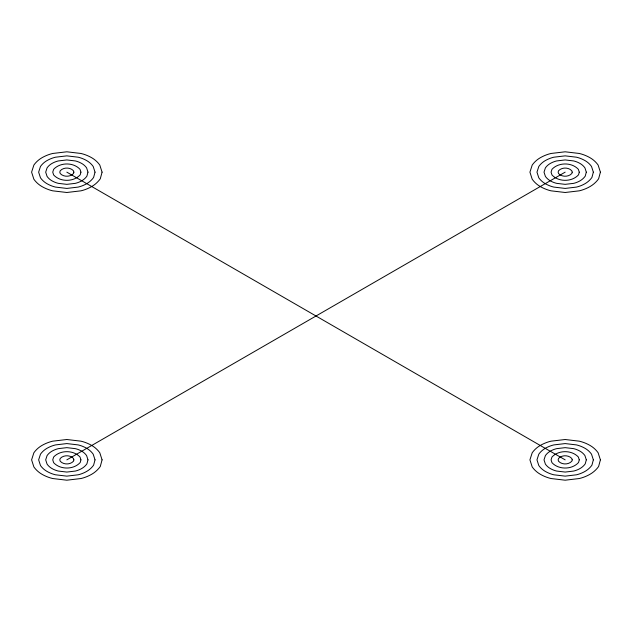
<?xml version="1.0" encoding="UTF-8"?>
<svg xmlns="http://www.w3.org/2000/svg" width="632" height="632" viewBox="0 0 632 632"><rect width="100%" height="100%" fill="white"/><g stroke="black" fill="none" stroke-linecap="round" stroke-linejoin="round"><path stroke-width="0.95" d="M66.834 459.851L565.166 172.149M66.834 172.149L565.166 459.851M73.881 172.149L73.525 173.476C70.255 177.118 63.563 177.165 60.245 173.571L59.787 172.149L60.245 170.727C63.532 167.164 70.144 167.164 73.431 170.727L73.881 172.149M80.936 172.149L80.217 174.811C73.668 182.095 60.293 182.19 53.657 174.985L52.74 172.149L53.657 169.305C60.222 162.179 73.454 162.179 80.019 169.305L80.936 172.149M87.982 172.149L86.908 176.138A16.377 16.377 0 0 1 81.789 180.776A24.158 24.158 0 0 1 75.326 183.351L66.834 184.354L58.349 183.351A24.158 24.158 0 0 1 51.887 180.776A15.429 15.429 0 0 1 47.068 176.407L45.694 172.149L47.068 167.883A15.429 15.429 0 0 1 51.887 163.514A24.158 24.158 0 0 1 58.349 160.939L66.834 159.935L75.326 160.939A24.158 24.158 0 0 1 81.789 163.514A15.429 15.429 0 0 1 86.608 167.883L87.982 172.149M95.029 172.149L93.599 177.474A21.843 21.843 0 0 1 86.774 183.651A32.216 32.216 0 0 1 78.155 187.088L66.834 188.423L55.521 187.088A32.216 32.216 0 0 1 46.902 183.651A20.572 20.572 0 0 1 40.48 177.829L38.647 172.149L40.48 166.461A20.572 20.572 0 0 1 46.902 160.639A32.216 32.216 0 0 1 55.521 157.202L66.834 155.867L78.155 157.202A32.216 32.216 0 0 1 86.774 160.639A20.572 20.572 0 0 1 93.196 166.461L95.029 172.149M102.076 172.149L100.283 178.801A27.302 27.302 0 0 1 91.751 186.535A40.266 40.266 0 0 1 80.983 190.825L66.834 192.491L52.685 190.825A40.266 40.266 0 0 1 41.917 186.535A25.707 25.707 0 0 1 33.883 179.251L31.6 172.149L33.883 165.039A25.707 25.707 0 0 1 41.917 157.763A40.266 40.266 0 0 1 52.685 153.473L66.834 151.799L80.983 153.473A40.266 40.266 0 0 1 91.751 157.763A25.707 25.707 0 0 1 99.785 165.039L102.076 172.149M73.881 459.851L73.525 461.186C70.255 464.828 63.563 464.876 60.245 461.273L59.787 459.851L60.245 458.429C63.532 454.874 70.144 454.874 73.431 458.429L73.881 459.851M80.936 459.851L80.217 462.513C73.668 469.805 60.293 469.892 53.657 462.695L52.74 459.851L53.657 457.015C60.222 449.889 73.454 449.889 80.019 457.015L80.936 459.851M87.982 459.851L86.908 463.849A16.377 16.377 0 0 1 81.789 468.486A24.158 24.158 0 0 1 75.326 471.061L66.834 472.065L58.349 471.061A24.158 24.158 0 0 1 51.887 468.486A15.429 15.429 0 0 1 47.068 464.117L45.694 459.851L47.068 455.593A15.429 15.429 0 0 1 51.887 451.224A24.158 24.158 0 0 1 58.349 448.649L66.834 447.646L75.326 448.649A24.158 24.158 0 0 1 81.789 451.224A15.429 15.429 0 0 1 86.608 455.593L87.982 459.851M95.029 459.851L93.599 465.184A21.843 21.843 0 0 1 86.774 471.361A32.216 32.216 0 0 1 78.155 474.798L66.834 476.133L55.521 474.798A32.216 32.216 0 0 1 46.902 471.361A20.572 20.572 0 0 1 40.48 465.539L38.647 459.851L40.48 454.171A20.572 20.572 0 0 1 46.902 448.349A32.216 32.216 0 0 1 55.521 444.912L66.834 443.577L78.155 444.912A32.216 32.216 0 0 1 86.774 448.349A20.572 20.572 0 0 1 93.196 454.171L95.029 459.851M102.076 459.851L100.283 466.511A27.302 27.302 0 0 1 91.751 474.237A40.266 40.266 0 0 1 80.983 478.527L66.834 480.202L52.685 478.527A40.266 40.266 0 0 1 41.917 474.237A25.707 25.707 0 0 1 33.883 466.961L31.6 459.851L33.883 452.749A25.707 25.707 0 0 1 41.917 445.465A40.266 40.266 0 0 1 52.685 441.176L66.834 439.509L80.983 441.176A40.266 40.266 0 0 1 91.751 445.465A25.707 25.707 0 0 1 99.785 452.749L102.076 459.851M572.213 172.149L571.849 173.476C568.579 177.118 561.895 177.165 558.569 173.571L558.119 172.149L558.569 170.727C561.856 167.164 568.468 167.164 571.755 170.727L572.213 172.149M579.26 172.149L578.541 174.811C571.992 182.095 558.625 182.19 551.981 174.985L551.064 172.149L551.981 169.305C558.546 162.179 571.778 162.179 578.343 169.305L579.26 172.149M586.306 172.149L585.232 176.138A16.377 16.377 0 0 1 580.113 180.776A24.158 24.158 0 0 1 573.651 183.351L565.166 184.354L556.673 183.351A24.158 24.158 0 0 1 550.211 180.776A15.429 15.429 0 0 1 545.392 176.407L544.018 172.149L545.392 167.883A15.429 15.429 0 0 1 550.211 163.514A24.158 24.158 0 0 1 556.673 160.939L565.166 159.935L573.651 160.939A24.158 24.158 0 0 1 580.113 163.514A15.429 15.429 0 0 1 584.932 167.883L586.306 172.149M593.353 172.149L591.923 177.474A21.843 21.843 0 0 1 585.098 183.651A32.216 32.216 0 0 1 576.479 187.088L565.166 188.423L553.845 187.088A32.216 32.216 0 0 1 545.226 183.651A20.572 20.572 0 0 1 538.804 177.829L536.971 172.149L538.804 166.461A20.572 20.572 0 0 1 545.226 160.639A32.216 32.216 0 0 1 553.845 157.202L565.166 155.867L576.479 157.202A32.216 32.216 0 0 1 585.098 160.639A20.572 20.572 0 0 1 591.52 166.461L593.353 172.149M600.4 172.149L598.615 178.801A27.302 27.302 0 0 1 590.083 186.535A40.266 40.266 0 0 1 579.315 190.825L565.166 192.491L551.017 190.825A40.266 40.266 0 0 1 540.249 186.535A25.707 25.707 0 0 1 532.215 179.251L529.924 172.149L532.215 165.039A25.707 25.707 0 0 1 540.249 157.763A40.266 40.266 0 0 1 551.017 153.473L565.166 151.799L579.315 153.473A40.266 40.266 0 0 1 590.083 157.763A25.707 25.707 0 0 1 598.117 165.039L600.4 172.149M572.213 459.851L571.849 461.186C568.579 464.828 561.895 464.876 558.569 461.273L558.119 459.851L558.569 458.429C561.856 454.874 568.468 454.874 571.755 458.429L572.213 459.851M579.26 459.851L578.541 462.513C571.992 469.805 558.625 469.892 551.981 462.695L551.064 459.851L551.981 457.015C558.546 449.889 571.778 449.889 578.343 457.015L579.26 459.851M586.306 459.851L585.232 463.849A16.377 16.377 0 0 1 580.113 468.486A24.158 24.158 0 0 1 573.651 471.061L565.166 472.065L556.673 471.061A24.158 24.158 0 0 1 550.211 468.486A15.429 15.429 0 0 1 545.392 464.117L544.018 459.851L545.392 455.593A15.429 15.429 0 0 1 550.211 451.224A24.158 24.158 0 0 1 556.673 448.649L565.166 447.646L573.651 448.649A24.158 24.158 0 0 1 580.113 451.224A15.429 15.429 0 0 1 584.932 455.593L586.306 459.851M593.353 459.851L591.923 465.184A21.843 21.843 0 0 1 585.098 471.361A32.216 32.216 0 0 1 576.479 474.798L565.166 476.133L553.845 474.798A32.216 32.216 0 0 1 545.226 471.361A20.572 20.572 0 0 1 538.804 465.539L536.971 459.851L538.804 454.171A20.572 20.572 0 0 1 545.226 448.349A32.216 32.216 0 0 1 553.845 444.912L565.166 443.577L576.479 444.912A32.216 32.216 0 0 1 585.098 448.349A20.572 20.572 0 0 1 591.52 454.171L593.353 459.851M600.4 459.851L598.615 466.511A27.302 27.302 0 0 1 590.083 474.237A40.266 40.266 0 0 1 579.315 478.527L565.166 480.202L551.017 478.527A40.266 40.266 0 0 1 540.249 474.237A25.707 25.707 0 0 1 532.215 466.961L529.924 459.851L532.215 452.749A25.707 25.707 0 0 1 540.249 445.465A40.266 40.266 0 0 1 551.017 441.176L565.166 439.509L579.315 441.176A40.266 40.266 0 0 1 590.083 445.465A25.707 25.707 0 0 1 598.117 452.749L600.4 459.851"/></g></svg>
